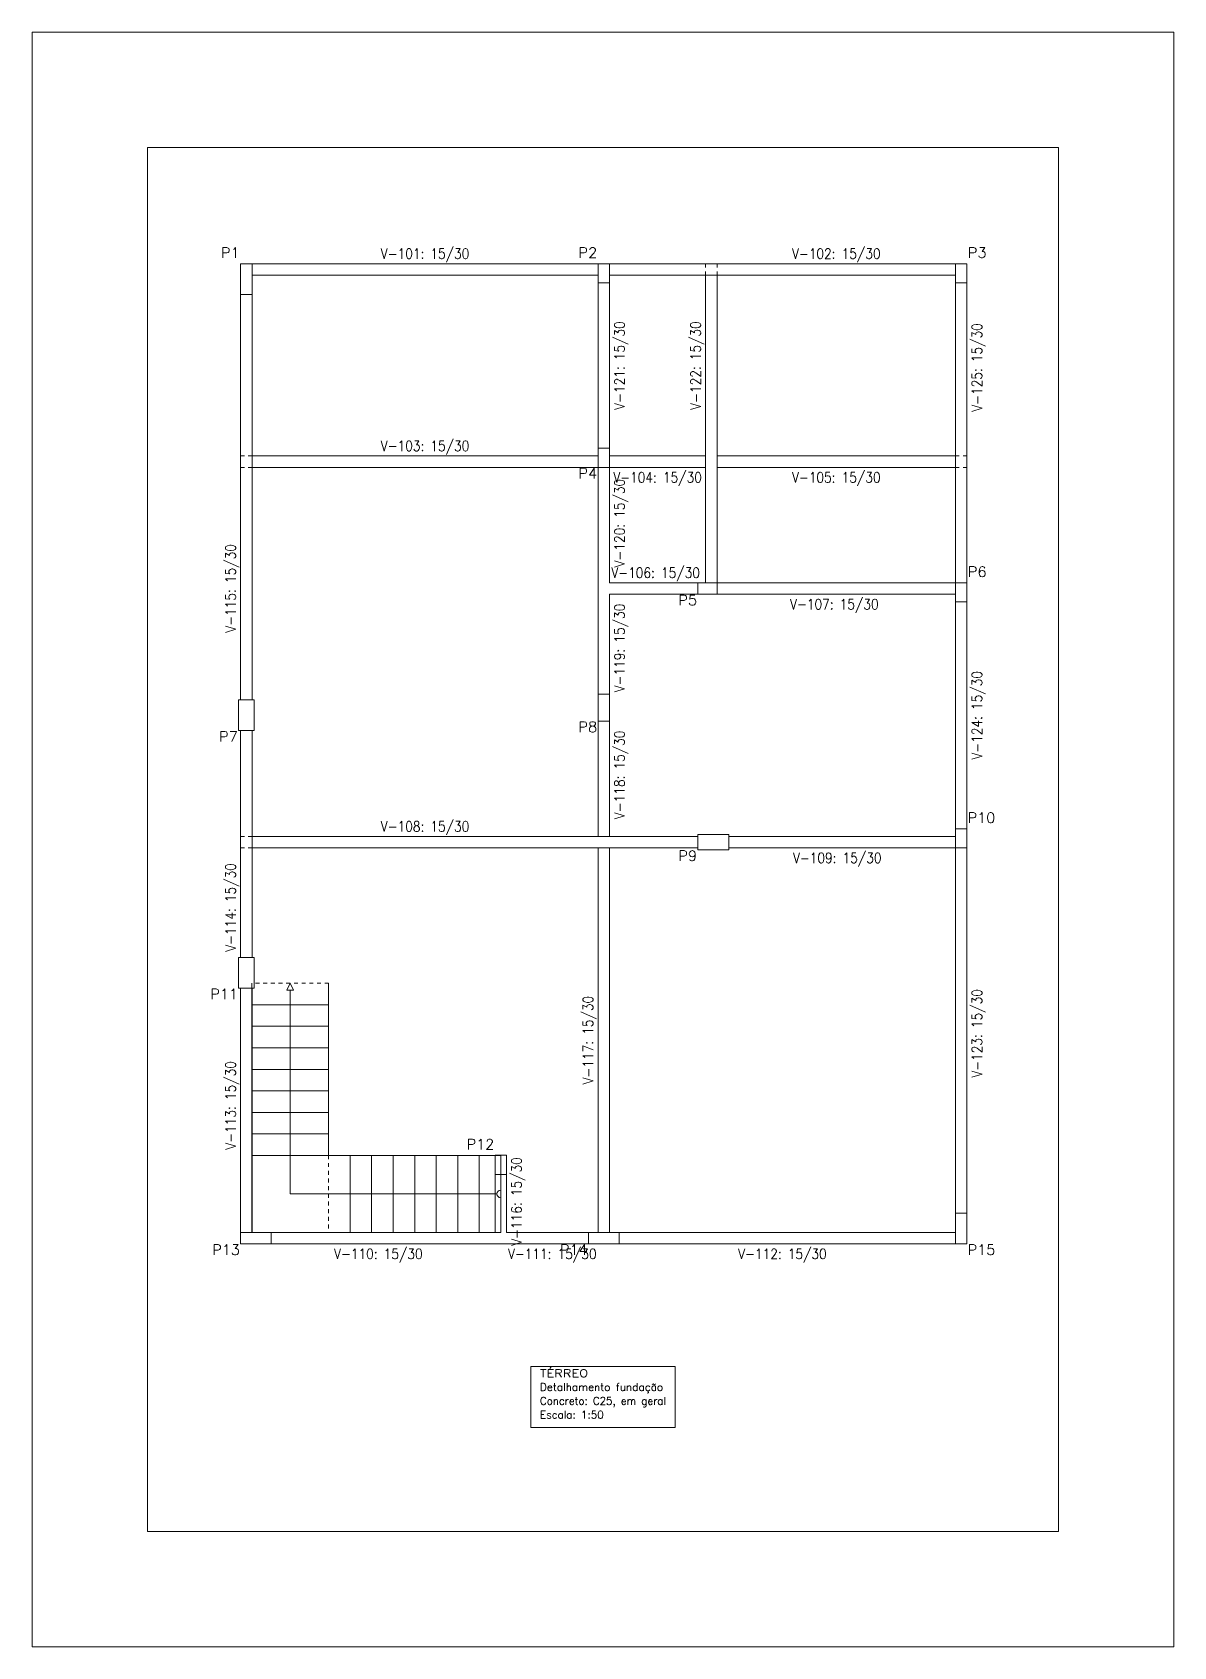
# Model space of a CAD drawing. Header units: millimetres. Extents: x 0 to 376, y 0 to 134.
# Drawn here: x 176.78 to 206.48, y 46.1 to 88.1 of the extents above; entities that cross this region are included whole.
import ezdxf
from ezdxf.enums import TextEntityAlignment as Align

# ---------------------------------------------------------------- set-up
doc = ezdxf.new("R2010")
doc.units = ezdxf.units.MM
doc.linetypes.add('CYPE_PUNTO', pattern=[0.075, 0, -0.075])
for name, color, linetype, lineweight in [('ESC_CONTORNO_DA_ESCADA', 3, 'Continuous', 0), ('ESC_DEGRAU', 2, 'Continuous', 0), ('ESC_LINHA_CENTRAL', 9, 'Continuous', 0), ('PILAR_BETAO', 2, 'Continuous', 9), ('PILAR_REF', 3, 'Continuous', 15), ('QUAD_BORDA', 1, 'Continuous', 20), ('QUAD_LIMITES', 2, 'Continuous', 0), ('TABELAS', 1, 'Continuous', 9), ('VIG_DIM_VIGAS', 3, 'Continuous', 15), ('VIG_FACES', 5, 'Continuous', 9)]:
    doc.layers.add(name, color=color, linetype=linetype, lineweight=lineweight)
doc.styles.add('CYPETXT', font='romans__.ttf', dxfattribs={"height": 0.2})

msp = doc.modelspace()

# ---------------------------------------------------------------- linework, layer by layer
at = {"layer": 'ESC_CONTORNO_DA_ESCADA'}
for p, q in [((182.491, 58.8802), (182.491, 63.3603)), ((184.491, 58.8802), (184.491, 63.3603)), ((188.971, 58.8802), (184.491, 58.8802)), ((188.971, 56.8802), (184.491, 56.8802))]:
    msp.add_line(p, q, dxfattribs=at)
msp.add_lwpolyline([(182.491, 58.8802), (182.491, 56.8802), (184.491, 56.8802)], dxfattribs=at)
at = {"layer": 'ESC_DEGRAU', "linetype": 'CYPE_PUNTO'}
for p, q in [((184.491, 63.3603), (182.491, 63.3603)), ((184.491, 58.8802), (184.491, 56.8802))]:
    msp.add_line(p, q, dxfattribs=at)
at = {"layer": 'ESC_DEGRAU'}
for p, q in [((184.491, 62.8003), (182.491, 62.8003)), ((184.491, 62.2403), (182.491, 62.2403)), ((184.491, 61.6803), (182.491, 61.6803)), ((184.491, 61.1203), (182.491, 61.1203)), ((184.491, 60.5603), (182.491, 60.5603)), ((184.491, 60.0003), (182.491, 60.0003)), ((184.491, 59.4403), (182.491, 59.4403)), ((184.491, 58.8802), (182.491, 58.8802)), ((185.051, 58.8802), (185.051, 56.8802)), ((185.611, 58.8802), (185.611, 56.8802)), ((186.171, 58.8802), (186.171, 56.8802)), ((186.731, 58.8802), (186.731, 56.8802)), ((187.291, 58.8802), (187.291, 56.8802)), ((187.851, 58.8802), (187.851, 56.8802)), ((188.411, 58.8802), (188.411, 56.8802)), ((188.971, 58.8802), (188.971, 56.8802))]:
    msp.add_line(p, q, dxfattribs=at)
at = {"layer": 'ESC_LINHA_CENTRAL'}
msp.add_lwpolyline([(183.401, 63.1803), (183.491, 63.3603), (183.581, 63.1803), (183.401, 63.1803)], close=True, dxfattribs=at)
msp.add_lwpolyline([(188.871, 57.8802), (184.491, 57.8802), (183.491, 57.8802), (183.491, 58.8802), (183.491, 63.1803)], dxfattribs=at)
msp.add_arc((188.971, 57.8802), 0.1, 90, 270, dxfattribs=at)
at = {"layer": 'PILAR_BETAO'}
for points in [[(182.201, 81.2802), (182.501, 81.2802), (182.501, 82.0803), (182.201, 82.0803), (182.201, 81.2802)], [(191.501, 81.5803), (191.801, 81.5803), (191.801, 82.0803), (191.501, 82.0803), (191.501, 81.5803)], [(200.801, 81.5803), (201.101, 81.5803), (201.101, 82.0803), (200.801, 82.0803), (200.801, 81.5803)], [(191.501, 76.7802), (191.801, 76.7802), (191.801, 77.2803), (191.501, 77.2803), (191.501, 76.7802)], [(194.101, 73.4802), (194.601, 73.4802), (194.601, 73.7803), (194.101, 73.7803), (194.101, 73.4802)], [(200.801, 73.2803), (201.101, 73.2803), (201.101, 73.7803), (200.801, 73.7803), (200.801, 73.2803)], [(182.151, 69.9327), (182.551, 69.9327), (182.551, 70.7328), (182.151, 70.7328), (182.151, 69.9327)], [(191.501, 70.1827), (191.801, 70.1827), (191.801, 70.8828), (191.501, 70.8828), (191.501, 70.1827)], [(194.101, 66.8303), (194.901, 66.8303), (194.901, 67.2302), (194.101, 67.2302), (194.101, 66.8303)], [(200.801, 66.8803), (201.101, 66.8803), (201.101, 67.3803), (200.801, 67.3803), (200.801, 66.8803)], [(182.151, 63.2329), (182.551, 63.2329), (182.551, 64.0329), (182.151, 64.0329), (182.151, 63.2329)], [(188.821, 58.3862), (189.121, 58.3862), (189.121, 58.8862), (188.821, 58.8862), (188.821, 58.3862)], [(200.801, 56.5802), (201.101, 56.5802), (201.101, 57.3802), (200.801, 57.3802), (200.801, 56.5802)], [(182.201, 56.5802), (183.001, 56.5802), (183.001, 56.8802), (182.201, 56.8802), (182.201, 56.5802)], [(191.251, 56.5802), (192.051, 56.5802), (192.051, 56.8802), (191.251, 56.8802), (191.251, 56.5802)]]:
    msp.add_lwpolyline(points, close=True, dxfattribs=at)
at = {"layer": 'QUAD_BORDA'}
msp.add_lwpolyline([(179.781, 49.1003), (203.481, 49.1003), (203.481, 85.1003), (179.781, 85.1003), (179.781, 49.1003)], close=True, dxfattribs=at)
at = {"layer": 'QUAD_LIMITES'}
msp.add_lwpolyline([(176.781, 46.1003), (206.481, 46.1003), (206.481, 88.1003), (176.781, 88.1003), (176.781, 46.1003)], close=True, dxfattribs=at)
at = {"layer": 'TABELAS'}
msp.add_lwpolyline([(189.7515, 51.8003), (193.5105, 51.8003), (193.5105, 53.3903), (189.7515, 53.3903), (189.7515, 51.8003)], close=True, dxfattribs=at)
at = {"layer": 'VIG_FACES'}
for p, q in [((182.501, 82.0803), (191.501, 82.0803)), ((191.801, 82.0803), (200.801, 82.0803)), ((182.501, 81.7802), (191.501, 81.7802)), ((191.501, 77.2803), (191.501, 81.5803)), ((191.801, 81.7802), (200.801, 81.7802)), ((191.801, 77.2803), (191.801, 81.5803)), ((194.301, 73.7803), (194.301, 81.7802)), ((194.601, 73.7803), (194.601, 81.7802)), ((200.801, 73.7803), (200.801, 81.5803)), ((201.101, 73.7803), (201.101, 81.5803)), ((182.201, 70.7328), (182.201, 81.2802)), ((182.501, 70.7328), (182.501, 81.2802)), ((182.501, 77.0802), (191.501, 77.0802)), ((191.801, 77.0802), (194.301, 77.0802)), ((194.601, 77.0802), (200.801, 77.0802)), ((182.501, 76.7802), (191.501, 76.7802)), ((191.501, 73.6303), (191.501, 76.7802)), ((191.801, 73.7803), (191.801, 76.7802)), ((191.801, 76.7802), (194.301, 76.7802)), ((194.601, 76.7802), (200.801, 76.7802)), ((191.501, 70.8828), (191.501, 73.6303)), ((191.801, 73.7803), (194.101, 73.7803)), ((194.601, 73.7803), (200.801, 73.7803)), ((191.801, 73.4802), (194.101, 73.4802)), ((191.801, 70.8828), (191.801, 73.4802)), ((194.601, 73.4802), (200.801, 73.4802)), ((200.801, 67.3803), (200.801, 73.2803)), ((201.101, 67.3803), (201.101, 73.2803)), ((191.501, 67.1803), (191.501, 70.1827)), ((191.801, 67.1803), (191.801, 70.1827)), ((182.201, 64.0329), (182.201, 69.9327)), ((182.501, 64.0329), (182.501, 69.9327)), ((182.501, 67.1803), (194.101, 67.1803)), ((182.501, 66.8803), (194.101, 66.8803)), ((191.501, 56.8802), (191.501, 66.8803)), ((191.801, 56.8802), (191.801, 66.8803)), ((194.901, 67.1803), (200.801, 67.1803)), ((194.901, 66.8803), (200.801, 66.8803)), ((200.801, 57.3802), (200.801, 66.8803)), ((201.101, 57.3802), (201.101, 66.8803)), ((182.201, 56.8802), (182.201, 63.2329)), ((182.501, 56.8802), (182.501, 63.2329)), ((188.821, 56.8802), (188.821, 58.3862)), ((189.121, 56.8802), (189.121, 58.3862)), ((183.001, 56.8802), (188.821, 56.8802)), ((189.121, 56.8802), (191.251, 56.8802)), ((192.051, 56.8802), (200.801, 56.8802)), ((183.001, 56.5802), (188.971, 56.5802)), ((188.971, 56.5802), (191.251, 56.5802)), ((192.051, 56.5802), (200.801, 56.5802))]:
    msp.add_line(p, q, dxfattribs=at)
at = {"layer": 'VIG_FACES', "linetype": 'CYPE_PUNTO'}
for p, q in [((194.301, 81.7802), (194.301, 82.0803)), ((194.601, 81.7802), (194.601, 82.0803)), ((182.501, 77.0802), (182.201, 77.0802)), ((194.601, 77.0802), (194.601, 76.7802)), ((200.801, 77.0802), (201.101, 77.0802)), ((182.501, 76.7802), (182.201, 76.7802)), ((200.801, 76.7802), (201.101, 76.7802)), ((182.501, 67.1803), (182.201, 67.1803)), ((182.501, 66.8803), (182.201, 66.8803))]:
    msp.add_line(p, q, dxfattribs=at)

# ---------------------------------------------------------------- texts
at = {"layer": 'PILAR_REF', "style": 'CYPETXT'}
for s, width, p, p2 in [('P1', 0.935124, (181.689, 82.2336), (182.181, 82.2336)), ('P2', 0.935124, (190.989, 82.2336), (191.481, 82.2336)), ('P3', 0.935124, (201.121, 82.2336), (201.613, 82.2336)), ('P4', 0.935124, (190.989, 76.4936), (191.481, 76.4936)), ('P6', 0.935124, (201.121, 73.9336), (201.613, 73.9336)), ('P5', 0.935124, (193.589, 73.1936), (194.081, 73.1936)), ('P8', 0.935124, (190.989, 69.8961), (191.481, 69.8961)), ('P7', 0.935124, (181.639, 69.6461), (182.131, 69.6461)), ('P10', 0.91451, (201.121, 67.5336), (201.837, 67.5336)), ('P9', 0.935124, (193.589, 66.5436), (194.081, 66.5436)), ('P11', 0.91451, (181.415, 62.9462), (182.131, 62.9462)), ('P12', 0.91451, (188.085, 59.0396), (188.801, 59.0396)), ('P13', 0.91451, (181.465, 56.2936), (182.181, 56.2936)), ('P14', 0.91451, (190.515, 56.2936), (191.231, 56.2936)), ('P15', 0.91451, (201.121, 56.2936), (201.837, 56.2936))]:
    msp.add_text(s, height=0.26667, dxfattribs=dict(at, width=width)).set_placement(p, p2, align=Align.FIT)
at = {"layer": 'TABELAS', "style": 'CYPETXT'}
for s, width, p, p2 in [('TÉRREO', 1.103096, (189.9915, 53.1153), (191.2455, 53.1153)), ('Detalhamento fundação', 0.876565, (189.9915, 52.7553), (193.1985, 52.7553)), ('Concreto: C25, em geral', 0.816403, (189.9915, 52.3953), (193.2705, 52.3953)), ('Escala: 1:50', 0.85322, (189.9915, 52.0353), (191.6505, 52.0353))]:
    msp.add_text(s, height=0.2, dxfattribs=dict(at, width=width)).set_placement(p, p2, align=Align.FIT)
at = {"layer": 'VIG_DIM_VIGAS', "style": 'CYPETXT', "width": 0.756899}
for s, p, p2 in [('V-101: 15/30', (185.849, 82.2069), (188.153, 82.2069)), ('V-102: 15/30', (196.549, 82.2069), (198.853, 82.2069)), ('V-103: 15/30', (185.849, 77.2069), (188.153, 77.2069)), ('V-104: 15/30', (191.899, 76.3869), (194.203, 76.3869)), ('V-105: 15/30', (196.549, 76.3869), (198.853, 76.3869)), ('V-106: 15/30', (191.849, 73.9069), (194.153, 73.9069)), ('V-107: 15/30', (196.499, 73.0869), (198.803, 73.0869)), ('V-108: 15/30', (185.849, 67.3069), (188.153, 67.3069)), ('V-109: 15/30', (196.574, 66.4869), (198.878, 66.4869)), ('V-110: 15/30', (184.634, 56.1869), (186.938, 56.1869)), ('V-111: 15/30', (189.159, 56.1869), (191.463, 56.1869)), ('V-112: 15/30', (195.149, 56.1869), (197.453, 56.1869))]:
    msp.add_text(s, height=0.266667, dxfattribs=at).set_placement(p, p2, align=Align.FIT)
for s, p, p2 in [('V-121: 15/30', (192.1943, 78.2782), (192.1943, 80.5823)), ('V-122: 15/30', (194.1743, 78.2782), (194.1743, 80.5823)), ('V-125: 15/30', (201.4943, 78.2283), (201.4943, 80.5323)), ('V-120: 15/30', (192.1943, 74.1783), (192.1943, 76.4823)), ('V-115: 15/30', (182.0743, 72.4795), (182.0743, 74.7835)), ('V-119: 15/30', (192.1943, 70.9295), (192.1943, 73.2335)), ('V-124: 15/30', (201.4943, 69.1783), (201.4943, 71.4823)), ('V-118: 15/30', (192.1943, 67.6295), (192.1943, 69.9335)), ('V-114: 15/30', (182.0743, 64.1796), (182.0743, 66.4836)), ('V-117: 15/30', (191.3743, 60.7283), (191.3743, 63.0322)), ('V-123: 15/30', (201.4943, 60.9032), (201.4943, 63.2073)), ('V-113: 15/30', (182.0743, 59.0296), (182.0743, 61.3336)), ('V-116: 15/30', (189.5143, 56.5312), (189.5143, 58.8353))]:
    msp.add_text(s, height=0.266667, rotation=90, dxfattribs=at).set_placement(p, p2, align=Align.FIT)

doc.saveas('drawing.dxf')
